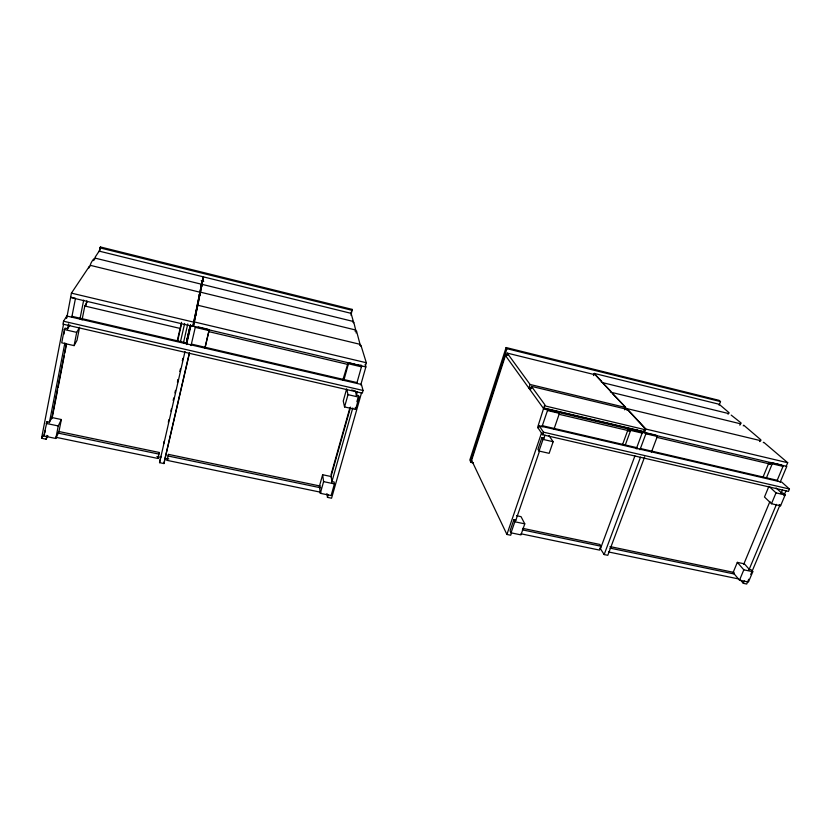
<?xml version="1.0" encoding="UTF-8"?>
<svg xmlns="http://www.w3.org/2000/svg" width="831" height="831" viewBox="0 0 831 831"><rect width="100%" height="100%" fill="white"/><g stroke="black" fill="none" stroke-linecap="round" stroke-linejoin="round"><path stroke-width="1.25" d="M93.737 260.622C96.188 254.992 89.758 263.323 90.205 266.2M743.246 425.846L743.703 425.181L760.874 439.828L760.781 440.7L625.244 408.198M739.808 425.16L741.075 422.948L731.187 415.105M626.938 410.15L627.312 409.403L645.095 428.567L643.869 430.5L644.087 432.671M204.987 348.231L209.287 329.543M360.654 346.101L360.924 345.281L366.315 362.742L365.173 366.762M202.026 284.347L352.978 321.389L353.196 320.891L351.087 313.349L203.574 276.91L203.013 279.351M200.198 293.395L203.574 276.91M201.372 285.355L203.148 276.806L99.149 251.118L95.253 257.018L94.983 258.929M199.741 293.281L201.507 284.804M197.778 305.237L360.052 344.325L356.478 330.863L356.084 332.951M196.874 309.35L197.009 308.82M89.405 266.263L71.424 293.135L66.74 318.096M195.607 315.126L195.368 316.195L195.607 315.115M63.53 321.233L62.969 324.163L362.306 393.167L363.074 390.477L361.412 384.473L66.802 316.019L63.53 321.233L363.074 390.477M47.876 435.745L46.162 439.215L41.55 438.269L63.572 324.059M43.7 435.974L47.035 421.66L49.476 422.169L51.834 417.515L61.349 419.53L58.897 431.891L55.791 438.477L43.7 435.974L44.604 434.187M69.835 325.025L67.633 328.723L65.13 328.141L64.288 329.533L61.723 342.819L74.094 345.623L77.003 340.326L79.579 327.279L76.701 332.379L74.094 345.623M66.428 317.941L66.802 316.019M44.853 432.93L45.331 430.427M46.546 424.163L47.035 421.66M63.966 334.155L64.434 331.756M627.332 410.109L627.748 409.527L645.874 429.066L787.705 462.711L786.219 466.253M46.162 439.215L46.9 435.413M49.361 422.74L64.88 342.902M67.581 328.962L68.568 323.893M51.688 418.793L66.293 343.805M52.208 417.775L57.64 389.874M58.128 387.339L64.309 355.637M64.808 353.092L66.532 344.221M71.892 316.725L75.486 298.298L70.78 297.186M55.791 438.477L58.263 425.95L61.349 419.53M79.953 319.011L83.682 300.116M82.04 319.977L84.804 306.016L87.38 301.622M85.822 305.891L86.819 300.853M99.107 251.637L100.437 246.973L352.105 309.371L351.077 315.375M99.678 250.785L100.437 246.973M191.223 344.927L191.39 344.086L357.008 382.592L357.247 383.507M320.849 492.264L167.124 460.374L167.457 458.722M320.527 486.125L168.464 454.38L168.142 456.011L320.787 487.828M197.03 308.54L193.426 326.168L200.229 293.25M197.29 307.231L199.471 296.532M199.741 295.234L201.112 288.513M202.733 280.566L201.351 287.297L201.777 285.407M70.583 297.498L192.865 326.386L196.448 308.945M196.957 306.452L199.014 296.48M199.263 295.421L200.666 288.409M200.925 287.194L202.307 280.463M192.865 326.386L199.876 292.72M160.913 456.344L159.542 462.649L163.946 463.563L164.995 458.504M199.939 294.33L200.167 293.53M186.746 343.889L186.933 343.047L71.975 316.32L71.487 317.11M199.492 294.216L199.679 293.561M200.967 287.162L201.341 285.49M201.549 286.415L201.777 285.604M353.559 322.802L353.788 322.158L355.668 330.021L200.437 292.159M355.128 331.289L355.668 330.021M163.655 443.723L164.206 441.188M168.319 422.262L168.87 419.738M170.947 411.116L171.435 408.842M55.521 437.21L157.921 458.463L158.285 456.821M58.43 431.414L159.282 452.469L158.918 454.09L57.671 432.993M173.492 399.15L173.534 398.973M199.554 293.935L199.876 292.741M201.154 286.352L201.31 285.625M199.565 294.091L199.326 295.15M200.001 294.049L200.178 293.281M200.022 294.195L199.845 294.974M177.252 340.793L181.542 322.345M177.574 341.354L181.522 323.986M197.207 307.937L197.508 306.348M180.42 342.05L184.648 323.415M201.279 285.573L201.403 285.023M197.477 306.712L197.549 306.421M183.454 342.839L187.785 323.924M157.921 458.463L159.282 452.469M186.715 340.617L190.164 325.586M186.632 341.437L190.372 325.16M173.191 400.469L173.762 397.945M174.926 392.907L175.497 390.383M177.419 382.198L177.99 379.694M179.839 371.467L180.42 368.943M182.311 360.851L182.893 358.338M186.923 340.752L190.548 324.807M177.564 382.291L178.135 379.777M186.476 343.432L190.507 325.887M159.542 462.649L185.012 351.451M186.58 344.564L190.943 325.586L365.869 366.918L360.747 385.002M202.587 279.247L203.148 276.806M200.905 287.287L201.06 286.57M199.263 295.234L199.44 294.486M199.887 294.6L199.71 295.524M189.478 352.479L165.047 458.224L168.838 459.013M191.037 345.592L195.42 326.645M163.946 463.563L189.458 353.113M167.124 460.374L168.464 454.38M204.8 348.345L208.934 330.759L208.799 331.631L348.345 364.56M88.896 268.008L89.343 266.564M199.949 292.211L90.299 265.328M359.543 345.332L360.031 344.335M201.59 284.254L95.087 258.119M351.077 313.121L352.105 309.371M342.85 379.912L348.147 362.607L355.107 364.258M343.93 379.996L348.438 363.76L348.147 362.607M322.636 474.74L319.416 486.26L320.33 493.313L331.122 495.546L334.426 483.902L334.114 482.022L331.943 481.565L331.154 476.537L322.636 474.74L323.602 481.637L320.33 493.313M344.553 406.941L348.002 394.652L346.641 388.877L343.255 401.009L344.553 406.941L355.564 409.434L359.044 397.187L358.628 395.598L356.406 395.089L355.325 390.882M331.07 474.532L349.996 407.439M356.883 383.008L361.703 365.941M330.894 476.88L350.568 407.159M361.527 392.834L331.569 498.216L327.466 497.364L328.172 494.881M331.683 482.468L352.76 408M356.27 395.587L357.32 391.868M356.894 401.705L357.932 398.039M352.624 322.106L352.998 321.41M624.476 409.081L625.608 407.211L612.395 393.458M719.085 405.196L720.498 401.581L719.012 400.324L506.1 347.545L469.837 460.031L470.948 462.389L473.483 462.94M470.523 461.496L506.941 348.688L506.1 347.545M505.082 355.003L505.269 354.453L507.772 355.066M470.948 462.389L505.456 355.533M763.263 442.663L763.72 442.258L787.705 462.711M528.859 388.108L530.074 384.473L507.19 353.082L595.235 374.812L625.546 407.481L624.694 409.839M528.963 388.243L529.16 387.641L531.674 388.243M644.711 429.596L544.43 405.777L537.636 427.311L542.622 434.738L788.453 491.401L789.45 489.023L781.794 482.146L539.153 425.763L538.291 428.287M541.885 426.978L547.712 409.891M511.543 532.796L510.701 535.237L506.91 534.458L541.5 433.065L543.443 433.512M542.622 434.738L543.495 432.172L539.153 425.763M515.843 520.227L513.838 519.801L510.068 530.832L511.034 532.827L520.964 534.894L524.777 523.852L521.037 516.653L516.56 515.708M543.931 438.186L541.885 437.719L537.927 449.301L539.028 451.036L549.146 453.331L553.155 441.728L548.907 435.537M511.034 532.827L514.825 521.764L513.838 519.801M539.028 451.036L543.017 439.402L541.885 437.719M515.719 520.601L539.537 451.046M543.713 438.841L544.97 435.174M553.976 429.149L559.429 413.35L558.484 412.093L547.868 409.59M593.479 375.591L594.238 373.41L719.189 404.271L729.057 412.695L727.977 414.15M622.554 444.533L627.914 429.918L628.828 430.957L629.514 429.108L630.646 430.396L642.145 433.107L639.849 430.583M625.286 445L630.646 430.396M636.525 431.216L636.982 429.98M636.286 448.896L642.446 432.286M522.741 528.35L599.868 544.45L601.01 546.237L599.577 550.101L521.016 533.803M600.439 548.72L634.926 455.876M644.492 432.764L645.874 429.066M639.953 449.758L646.134 433.148M644.659 456.873L607.793 555.305L604.158 554.557L640.493 457.216M651.411 452.168L657.311 436.462L656.106 435.174L645.936 432.774M762.848 477.513L768.758 463.168L770.991 463.698M766.317 478.147L772.248 463.823L770.721 462.483L769.994 464.259L768.758 463.168M737.336 562.358L733.087 572.601L739.497 580.183L748.451 582.032L752.803 571.707L751.006 569.671L749.198 569.287L744.41 563.854L737.336 562.358L743.828 569.827L752.803 571.707M777.058 480.65L783.342 465.578M743.703 564.322L769.932 501.498M780.132 482.302L786.791 466.399L543.858 408.987L504.957 354.837M739.497 580.183L743.828 569.827M771.48 503.731L776.019 492.876L768.924 486.291L764.478 497.011L771.48 503.731L780.579 505.799L785.139 494.975L783.176 493.167L781.337 492.752L776.123 487.953M748.731 579.238L746.716 584.027L743.309 583.32L744.316 580.921M748.835 570.159L776.466 504.355M780.984 493.593L782.49 489.999M750.746 574.46L779.925 505.144M783.955 495.588L785.97 490.809M41.55 438.269L42.713 435.953M603.327 383.517L610.692 391.141L610.453 392.107M507.222 353.102L506.557 355.845L505.269 354.453M544.606 405.871L544.876 404.78L531.445 386.353L530.604 389.438L529.16 387.641M601.426 382.343L601.654 381.408L594.238 373.41M522.377 529.846L601.01 546.237M609.912 548.096L734.396 574.034M156.924 456.541L160.705 457.32M608.469 551.94L737.928 578.802M46.131 423.405L58.263 425.95M323.602 481.637L334.426 483.902M514.825 521.764L524.777 523.852M610.006 546.569L734.126 572.476M64.288 329.533L76.701 332.379M348.002 394.652L359.044 397.187M543.017 439.402L553.155 441.728M776.019 492.876L785.139 494.975M543.495 432.172L789.45 489.023M351.606 390.03L354.089 390.601M544.076 408.353L644.316 432.058M198.183 326.926L200.655 327.507M201.891 327.798L208.062 329.253M356.26 364.529L359.73 365.349M630.708 429.388L639.745 431.528M771.843 462.753L780.309 464.747M195.254 327.341L209.132 330.613M547.494 410.524L559.429 413.35M645.905 433.772L657.311 436.462M348.438 363.76L361.454 366.835L360.862 364.819M772.248 463.823L783.01 466.368L781.389 464.965M559.211 414.316L629.742 430.957M657.155 437.418L770.389 464.134M84.804 306.016L180.057 328.422M194.402 321.95L366.315 362.742M71.424 293.135L193.831 322.168M543.796 407.959L643.942 431.653M530.074 384.473L625.546 407.481M531.445 386.353L627.312 409.403M611.606 392.398L740.712 423.852M201.237 280.66L203.751 281.273M602.579 382.634L728.714 413.589M99.855 247.846L352.437 310.41M506.941 348.688L720.498 401.581M760.49 440.773L760.552 440.804A1.039 0.54 -75.3 0 0 759.576 441.593M778.356 481.346L777.203 480.297L640.421 448.501L641.293 449.498M779.281 504.573L780.579 505.799M637.616 448.647L636.754 447.639L542.331 425.69L542.996 426.656M739.985 579.394L743.309 583.32M600.034 548.076L604.158 554.557M471.624 460.281L506.91 534.458M365.121 364.445L365.869 366.918M355.169 407.813L355.564 409.434M326.926 493.552L327.466 497.364"/></g></svg>
